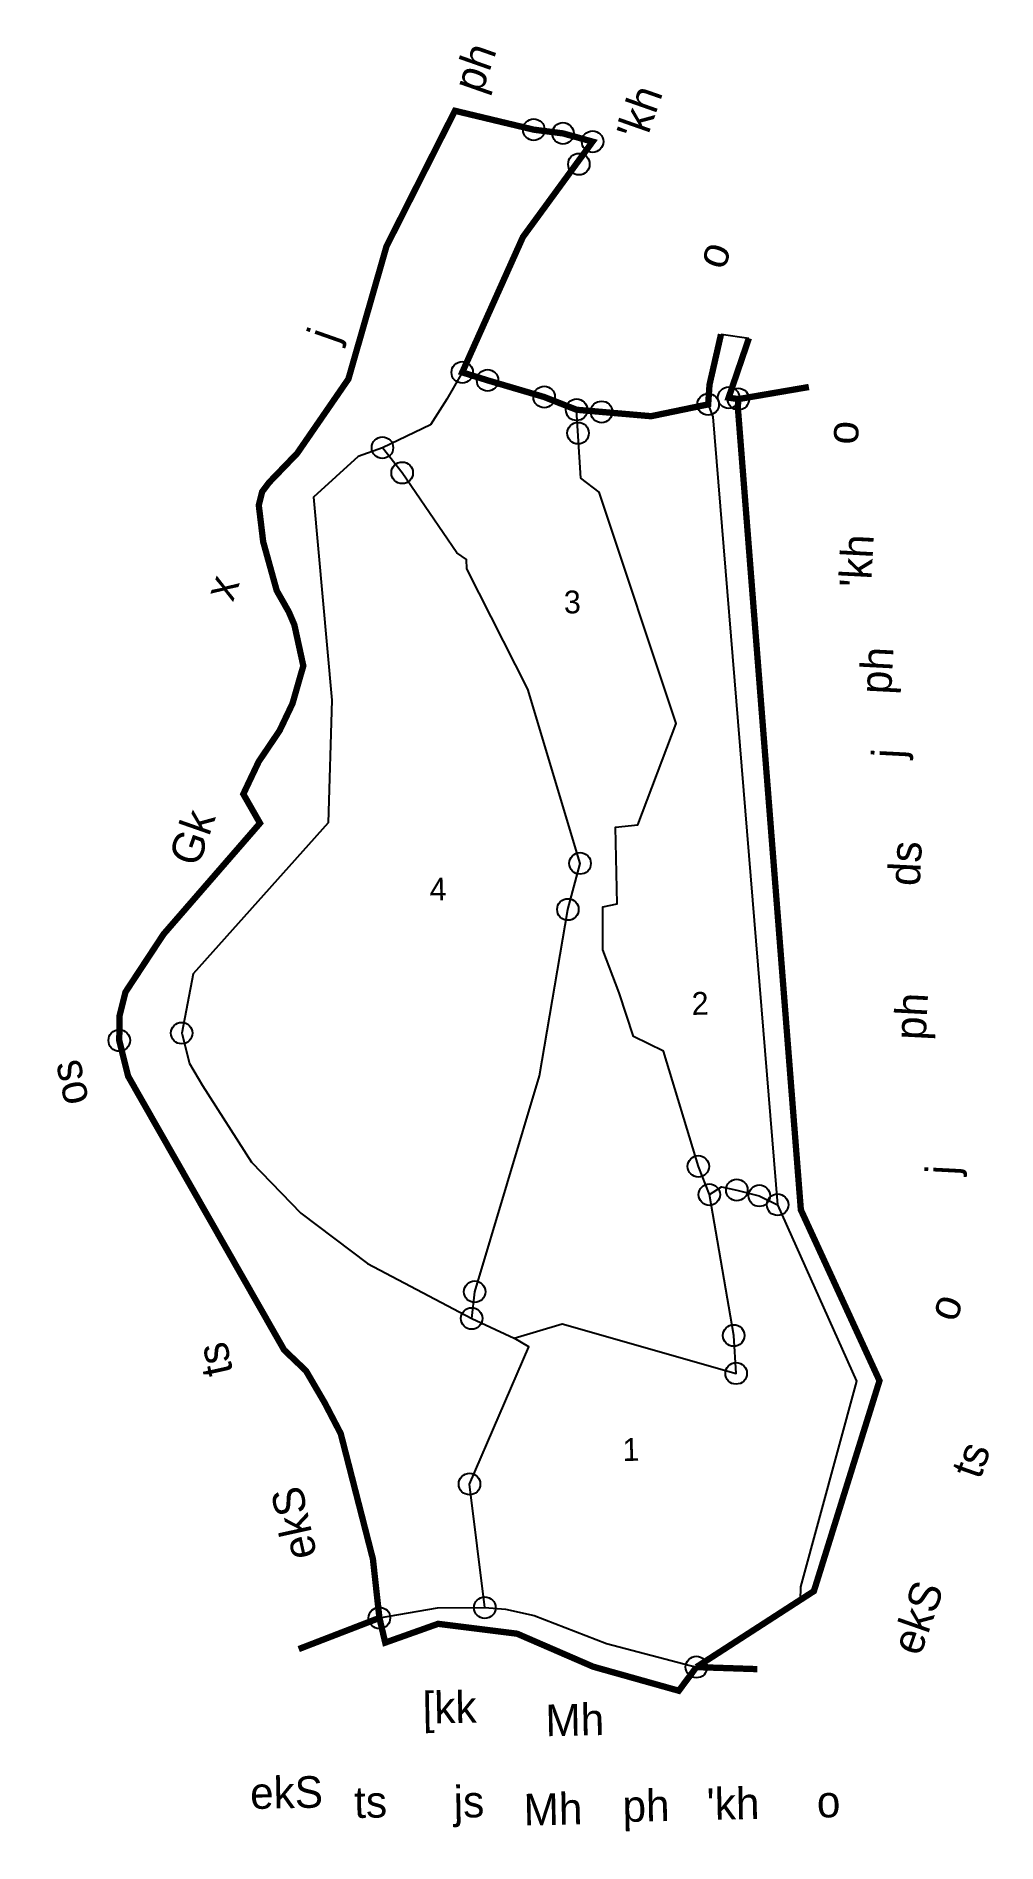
# Model space of a CAD drawing. Header units: metres. Extents: x 357222 to 357601, y 1742617 to 1743331.
import ezdxf
from ezdxf.enums import TextEntityAlignment as Align

# ---------------------------------------------------------------- set-up
doc = ezdxf.new("R2010")
doc.units = ezdxf.units.M
doc.header["$MEASUREMENT"] = 0
doc.linetypes.add('DASHDOT', pattern=[1, 0.5, -0.25, 0, -0.25])
doc.linetypes.add('DIVIDE', pattern=[1.25, 0.5, -0.25, 0, -0.25, 0, -0.25])
for name, color, linetype in [('OFF', 1, 'Continuous'), ('POLY_PARCEL', 6, 'Continuous'), ('POLY_ROAD', 30, 'Continuous'), ('POLY_WATER', 4, 'Continuous'), ('SYM_STONE', 1, 'Continuous'), ('TEXT_MAPOUT', 7, 'Continuous'), ('TEXT_PARCEL', 7, 'Continuous'), ('V_BOUND_LINE', 7, 'Continuous'), ('V_BOUND_STREAM_LINE', 7, 'DASHDOT'), ('V_DIVIDE_LINE', 7, 'DIVIDE')]:
    doc.layers.add(name, color=color, linetype=linetype)
doc.styles.add('TEXT_MAP', font='')
doc.styles.get('TEXT_MAP').set_extended_font_data('Kruti Dev 050')

# ---------------------------------------------------------------- blocks, each defined once
blk = doc.blocks.new('STONE')
blk.add_circle((0, 0), 0.851)
blk = doc.blocks.new('TEWGF')
at = {"layer": 'OFF'}
blk.add_lwpolyline([(2763.53, 7718.41), (2765.73, 7718.05)], dxfattribs=at)
at = {"layer": 'POLY_PARCEL'}
for points in [[(2743.01, 7715.82), (2741.74, 7713.74), (2740.42, 7711.73), (2736.58, 7710), (2736.58, 7710), (2736.58, 7710)], [(2761.21, 7650.45), (2760.39, 7652.7), (2760.39, 7652.7), (2757.81, 7661.87), (2755.47, 7663.07), (2754.41, 7666.53), (2753.2, 7669.96), (2753.27, 7673.35), (2754.4, 7673.57), (2754.4, 7679.64), (2756.17, 7679.78), (2759.35, 7687.72), (2759.35, 7687.72), (2759.35, 7687.72), (2759.35, 7687.72), (2753.63, 7706.13), (2753.63, 7706.13), (2753.63, 7706.13), (2752.22, 7707.26), (2751.99, 7712.68)], [(2736.58, 7710), (2736.58, 7710), (2734.65, 7709.33), (2731.04, 7706.21), (2731.04, 7706.21), (2732.17, 7690.12), (2732.17, 7690.12), (2731.67, 7680.44), (2731.67, 7680.44), (2731.67, 7680.44), (2720.76, 7668.73), (2720.76, 7668.73), (2720.76, 7668.73), (2719.76, 7664.07), (2720.33, 7661.66), (2721.32, 7659.9), (2725.07, 7653.75), (2725.07, 7653.75), (2728.89, 7649.65), (2734.08, 7645.57), (2734.08, 7645.57), (2734.08, 7645.57), (2742.22, 7641.05)], [(2742.22, 7641.05), (2742.5, 7643.16), (2747.97, 7660.1), (2747.97, 7660.1), (2750.49, 7673.21), (2750.49, 7673.21), (2751.53, 7676.83), (2751.53, 7676.83), (2747.67, 7690.68), (2747.67, 7690.68), (2743.05, 7700.28), (2743.05, 7700.28), (2743.05, 7700.28), (2743.05, 7700.28), (2743.05, 7700.28), (2743.05, 7701.04), (2742.3, 7701.57), (2738.1, 7707.98), (2738.1, 7707.98), (2738.1, 7707.98), (2736.58, 7710)], [(2745.54, 7639.42), (2749.36, 7640.48), (2749.36, 7640.48), (2763.04, 7636.28), (2763.04, 7636.28), (2763.04, 7636.28), (2762.91, 7639.28), (2762.91, 7639.28), (2761.21, 7650.45), (2761.21, 7650.45)], [(2761.21, 7650.45), (2762.18, 7651.05), (2763.39, 7650.77), (2765.16, 7650.28), (2766.59, 7649.54)], [(2742.22, 7641.05), (2742.22, 7641.05), (2745.54, 7639.42)], [(2742.79, 7618.18), (2742.79, 7618.18), (2741.78, 7627.97), (2741.78, 7627.97), (2746.68, 7638.72), (2746.68, 7638.72), (2745.54, 7639.42)]]:
    blk.add_lwpolyline(points, dxfattribs=at)
at = {"layer": 'POLY_ROAD'}
blk.add_lwpolyline([(2762.4, 7712.89), (2762.4, 7712.89), (2762.75, 7711.9), (2762.75, 7711.9), (2762.75, 7711.9), (2766.59, 7649.54), (2766.59, 7649.54), (2766.59, 7649.54), (2766.59, 7649.54), (2766.59, 7649.54), (2772.53, 7635.48), (2772.53, 7635.48), (2772.53, 7635.48), (2772.53, 7635.48), (2767.79, 7619.31), (2767.79, 7619.31), (2767.74, 7618.23)], dxfattribs=at)
at = {"layer": 'POLY_WATER'}
blk.add_lwpolyline([(2734.44, 7617.54), (2739.04, 7618.25), (2742.79, 7618.18), (2744.42, 7618.04), (2746.68, 7617.47), (2752.34, 7615.14), (2759.42, 7613.14)], dxfattribs=at)
at = {"layer": 'V_BOUND_LINE'}
for points in [[(2763.53, 7718.41, 0.5, 0.5, 0), (2762.54, 7714.45, 0.5, 0.5, 0), (2762.4, 7712.89, 0.5, 0.5, 0), (2762.4, 7712.89, 0.5, 0.5, 0), (2757.87, 7712.05, 0.5, 0.5, 0), (2751.99, 7712.68, 0.5, 0.5, 0), (2749.45, 7713.74, 0.5, 0.5, 0), (2745, 7715.15, 0.5, 0.5, 0), (2743.01, 7715.82, 0.5, 0.5, 0), (2748.03, 7726.42, 0.5, 0.5, 0), (2753.69, 7733.84, 0.5, 0.5, 0), (2751.36, 7734.54, 0.5, 0.5, 0), (2749.06, 7734.88, 0.5, 0.5, 0), (2742.86, 7736.5, 0.5, 0.5, 0), (2737.23, 7725.91, 0.5, 0.5, 0), (2734, 7715.48, 0.5, 0.5, 0), (2729.83, 7709.69, 0.5, 0.5, 0), (2727.56, 7707.43, 0.5, 0.5, 0), (2727, 7706.72, 0.5, 0.5, 0), (2726.71, 7705.66, 0.5, 0.5, 0), (2727, 7702.76, 0.5, 0.5, 0), (2727.99, 7698.88, 0.5, 0.5, 0), (2728.91, 7697.18, 0.5, 0.5, 0), (2729.33, 7696.14, 0.5, 0.5, 0), (2729.97, 7692.89, 0.5, 0.5, 0), (2729.05, 7689.92, 0.5, 0.5, 0), (2727.99, 7687.81, 0.5, 0.5, 0), (2726.29, 7685.4, 0.5, 0.5, 0), (2725.02, 7682.86, 0.5, 0.5, 0), (2726.29, 7680.53, 0.5, 0.5, 0), (2718.49, 7671.92, 0.5, 0.5, 0), (2715.38, 7667.4, 0.5, 0.5, 0), (2714.88, 7665.56, 0.5, 0.5, 0), (2714.81, 7663.59, 0.5, 0.5, 0), (2715.45, 7660.76, 0.5, 0.5, 0), (2727.34, 7638.87, 0.5, 0.5, 0), (2729.04, 7637.18, 0.5, 0.5, 0), (2730.46, 7634.63, 0.5, 0.5, 0), (2731.68, 7632.17, 0.5, 0.5, 0), (2734.02, 7622.21, 0.5, 0.5, 0), (2734.44, 7617.54, 0.5, 0.5, 0)], [(2759.42, 7613.14, 0.5, 0.5, 0), (2768.83, 7618.95, 0.5, 0.5, 0), (2774.36, 7635.47, 0.5, 0.5, 0), (2768.42, 7649.1, 0.5, 0.5, 0), (2764.74, 7712.64, 0.5, 0.5, 0), (2764.8, 7713.26, 0.5, 0.5, 0), (2764.03, 7713.39, 0.5, 0.5, 0), (2765.73, 7718.05, 0, 0, 0)]]:
    blk.add_lwpolyline(points, format="xyseb", dxfattribs=at)
at = {"layer": 'V_BOUND_STREAM_LINE', "const_width": 0.5}
blk.add_lwpolyline([(2759.42, 7613.14), (2757.99, 7611.3), (2751.26, 7613.34), (2745.3, 7616.07), (2739.07, 7616.98), (2734.86, 7615.58), (2734.44, 7617.54)], dxfattribs=at)
at = {"layer": 'V_DIVIDE_LINE', "ltscale": 10, "const_width": 0.5}
for points in [[(2764.8, 7713.26), (2770.39, 7714.1)], [(2734.44, 7617.54), (2734.44, 7617.54), (2728.01, 7615.21)], [(2759.42, 7613.14), (2764.23, 7612.88)]]:
    blk.add_lwpolyline(points, dxfattribs=at)
at = {"layer": 'SYM_STONE'}
for p in [(2749.06, 7734.88), (2751.36, 7734.54), (2753.69, 7733.84), (2752.57, 7732.08), (2743.01, 7715.82), (2745, 7715.15), (2749.45, 7713.74), (2751.99, 7712.68), (2753.96, 7712.47), (2762.4, 7712.89), (2764.03, 7713.39), (2764.8, 7713.26), (2736.58, 7710), (2752.07, 7710.83), (2738.1, 7707.98), (2751.53, 7676.83), (2750.49, 7673.21), (2719.76, 7664.07), (2714.81, 7663.59), (2760.39, 7652.7), (2761.21, 7650.45), (2763.39, 7650.77), (2765.16, 7650.28), (2766.59, 7649.54), (2742.5, 7643.16), (2742.22, 7641.05), (2762.91, 7639.28), (2763.04, 7636.28), (2741.78, 7627.97), (2742.79, 7618.18), (2734.44, 7617.54), (2759.42, 7613.14)]:
    blk.add_blockref('STONE', p, dxfattribs=at)
at = {"layer": 'TEXT_MAPOUT', "style": 'TEXT_MAP'}
for s, rotation, p in [('ph', 69.5011, (2744.98, 7737.72)), ("'kh", 69.5011, (2757.89, 7733.68)), ('o', 69.5011, (2763.87, 7723.4)), ('j', 69.5011, (2733.12, 7718.23)), ('o', 85.8579, (2774.16, 7709.43)), ("'kh", 85.8579, (2774.98, 7698.12)), ('x', 69.5011, (2724.51, 7698)), ('ph', 85.8579, (2776.39, 7689.65)), ('j', 85.8579, (2777.28, 7684.56)), ('Gk', 69.5011, (2721.32, 7677.08)), ('ds', 85.8579, (2778.34, 7674.45)), ('ph', 85.8579, (2778.56, 7662.27)), ('os', 101.227, (2712.33, 7658.82)), ('j', 85.8579, (2780.85, 7651.56)), ('o', 69.5011, (2780.49, 7639.88)), ('ts', 101.227, (2723.29, 7637.19)), ('ts', 69.5011, (2782.15, 7627.43)), ('ekS', 101.227, (2729.62, 7622.57)), ('ekS', 69.5011, (2777.12, 7613.56))]:
    blk.add_text(s, height=2.5, rotation=rotation, dxfattribs=at).set_placement(p)
for s, p in [('[kk', (2737.7, 7609.11)), ('Mh', (2747.4, 7607.92)), ('ekS', (2723.93, 7602.65)), ('ts', (2732.14, 7601.77)), ('js', (2740.01, 7601.63)), ('Mh', (2745.53, 7600.9)), ('ph', (2753.35, 7601.02)), ("'kh", (2760.01, 7601.04)), ('o', (2768.72, 7601.05))]:
    blk.add_text(s, height=2.5, dxfattribs=at).set_placement(p)
at = {"layer": 'TEXT_PARCEL', "style": 'TEXT_MAP'}
for s, p in [('3', (2751.34, 7697.5)), ('4', (2740.26, 7675.03)), ('2', (2760.79, 7665.59)), ('1', (2754.6, 7630.44))]:
    blk.add_text(s, height=1.8, dxfattribs=at).set_placement(p, align=Align.MIDDLE)

msp = doc.modelspace()

# ---------------------------------------------------------------- block references
at = {"xscale": 4.996154309700094, "yscale": 4.996154309700094, "zscale": 4.996154309700094, "rotation": 1.177733168689223}
msp.add_blockref('TEWGF', (344480.66, 1704374.99), dxfattribs=at)

doc.saveas('drawing.dxf')
